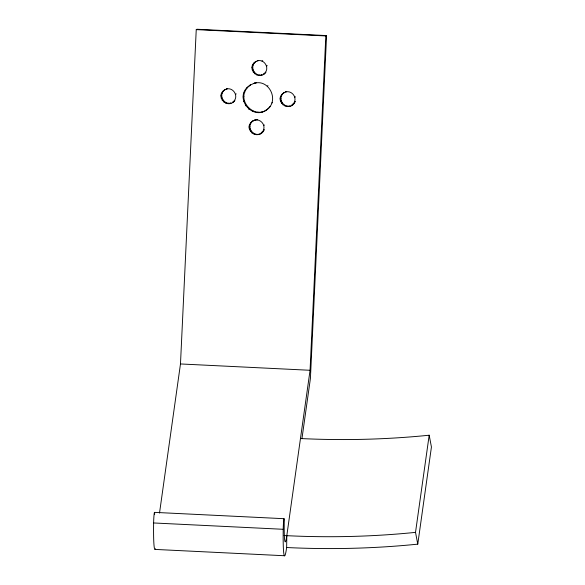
<?xml version="1.0" encoding="UTF-8"?>
<svg xmlns="http://www.w3.org/2000/svg" width="585" height="585" viewBox="0 0 585 585"><rect width="100%" height="100%" fill="white"/><g stroke="black" fill="none" stroke-linecap="round" stroke-linejoin="round"><path stroke-width="0.88" d="M300.463 438.531A742.533 630.367 8 0 0 429.178 435.218L431.43 447.006L417.77 544.152A756.456 642.191 8 0 1 286.643 547.523L286.804 535.677L310.065 370.283L325.83 35.948L326.576 35.583L310.408 378.488L301.94 438.691M159.508 513.074L180.48 363.95L196.246 29.616L196.999 29.25L326.576 35.583M417.77 544.152L415.518 532.372L429.178 435.218M233.181 102.068L232.428 102.434L234.892 100.51C227.28 110.155 214.22 95.633 225.042 89.644L222.571 91.567M230.314 103.384L231.068 103.018C224.486 105.073 218.819 96.423 223.324 91.209M269.158 107.647C254.007 123.896 231.163 96.43 250.592 84.883L246.409 88.364M266.87 109.724C253.641 119.157 236.515 100.254 247.155 88.006M264.193 73.864L263.447 74.222L265.912 72.299C258.292 81.951 245.232 67.429 256.055 61.44L253.59 63.363M261.334 75.172L262.08 74.814C255.499 76.862 249.839 68.218 254.343 62.997M260.647 133.534L264.266 129.592C258.855 142.14 240.983 128.356 253.261 120.751L250.797 122.674M261.4 133.168C254.789 137.885 246.227 128.437 251.543 122.309M263.513 129.958C265.714 124.576 260.193 118.484 254.621 120.159L256.91 119.632M266.116 110.09C280.025 101.724 269.546 78.47 254.065 83.341L256.354 82.814M292.42 104.964L291.666 105.329L295.279 101.388C289.699 114.258 272.12 99.881 284.281 92.54L281.809 94.463M289.553 106.28L290.306 105.914C283.718 107.969 278.058 99.318 282.562 94.105M294.533 101.753C296.727 96.371 291.213 90.28 285.641 91.955L286.394 91.589L283.528 92.905M234.146 100.869C238.643 95.655 232.984 87.004 226.402 89.059L227.155 88.693L224.289 90.01M265.159 72.664C269.663 67.45 264.003 58.8 257.422 60.847L258.168 60.489L255.309 61.805M252.442 65.381L253.195 65.015M262 61.074L262.745 60.708M251.974 67.648L252.72 67.29M252.223 69.959L252.976 69.6M253.181 72.079L253.934 71.714M266.526 66.068L267.279 65.703M254.738 73.798L255.491 73.432M256.756 74.953L257.51 74.587M259.023 75.428L259.777 75.063M221.422 93.585L222.176 93.22M220.954 95.86L221.708 95.494M221.21 98.163L221.956 97.805M222.161 100.284L222.914 99.925M235.506 94.273L236.26 93.914M223.726 102.002L224.472 101.644M244.106 92.393L244.859 92.035M225.737 103.157L226.49 102.799M228.011 103.633L228.757 103.274M243.17 96.942L243.916 96.584M267.25 86.097L267.996 85.732M243.674 101.563L244.428 101.198M245.583 105.797L246.336 105.432M248.705 109.234L249.459 108.876M280.661 96.481L281.414 96.115M252.735 111.545L253.488 111.187M280.193 98.755L280.939 98.39M271.849 102.938L272.595 102.572M280.449 101.059L281.195 100.7M257.276 112.495L258.029 112.13M269.546 106.967L270.299 106.609M261.89 111.991L262.643 111.633M281.4 103.179L282.153 102.821M294.745 97.168L295.498 96.81M282.964 104.898L283.71 104.54M284.975 106.053L285.729 105.695M256.932 119.91L257.678 119.545M249.641 124.685L250.395 124.327M287.25 106.528L287.995 106.17M293.385 103.764L294.131 103.406M249.173 126.96L249.927 126.601M249.429 129.27L250.183 128.905M250.38 131.384L251.133 131.025M263.733 125.373L264.478 125.014M251.945 133.109L252.698 132.744M253.956 134.257L254.709 133.899M256.23 134.733L256.983 134.374M262.365 131.976L263.118 131.61M258.533 134.484L259.287 134.126M249.839 85.249L254.819 82.982M252.508 121.11L255.374 119.801M196.246 29.616L325.83 35.948M180.48 363.95L310.065 370.283M154.462 512.365L284.047 518.698M154.652 514.266A6.961 0.395 -87.2 0 0 154.148 513.915A6.961 0.395 -87.2 0 0 153.621 522.961L283.206 529.293A55.692 3.137 -87.2 0 0 286.643 547.523M284.069 535.546L286.804 535.677A742.533 630.367 8 0 0 415.518 532.372M155.098 549.417L284.683 555.75M286.804 535.677A41.769 2.355 -87.2 0 1 284.23 522.003A6.961 0.395 -87.2 0 0 283.798 519.729A6.961 0.395 -87.2 0 0 283.206 529.293M155.537 548.737A55.692 3.137 -87.2 0 1 153.621 522.961"/></g></svg>
